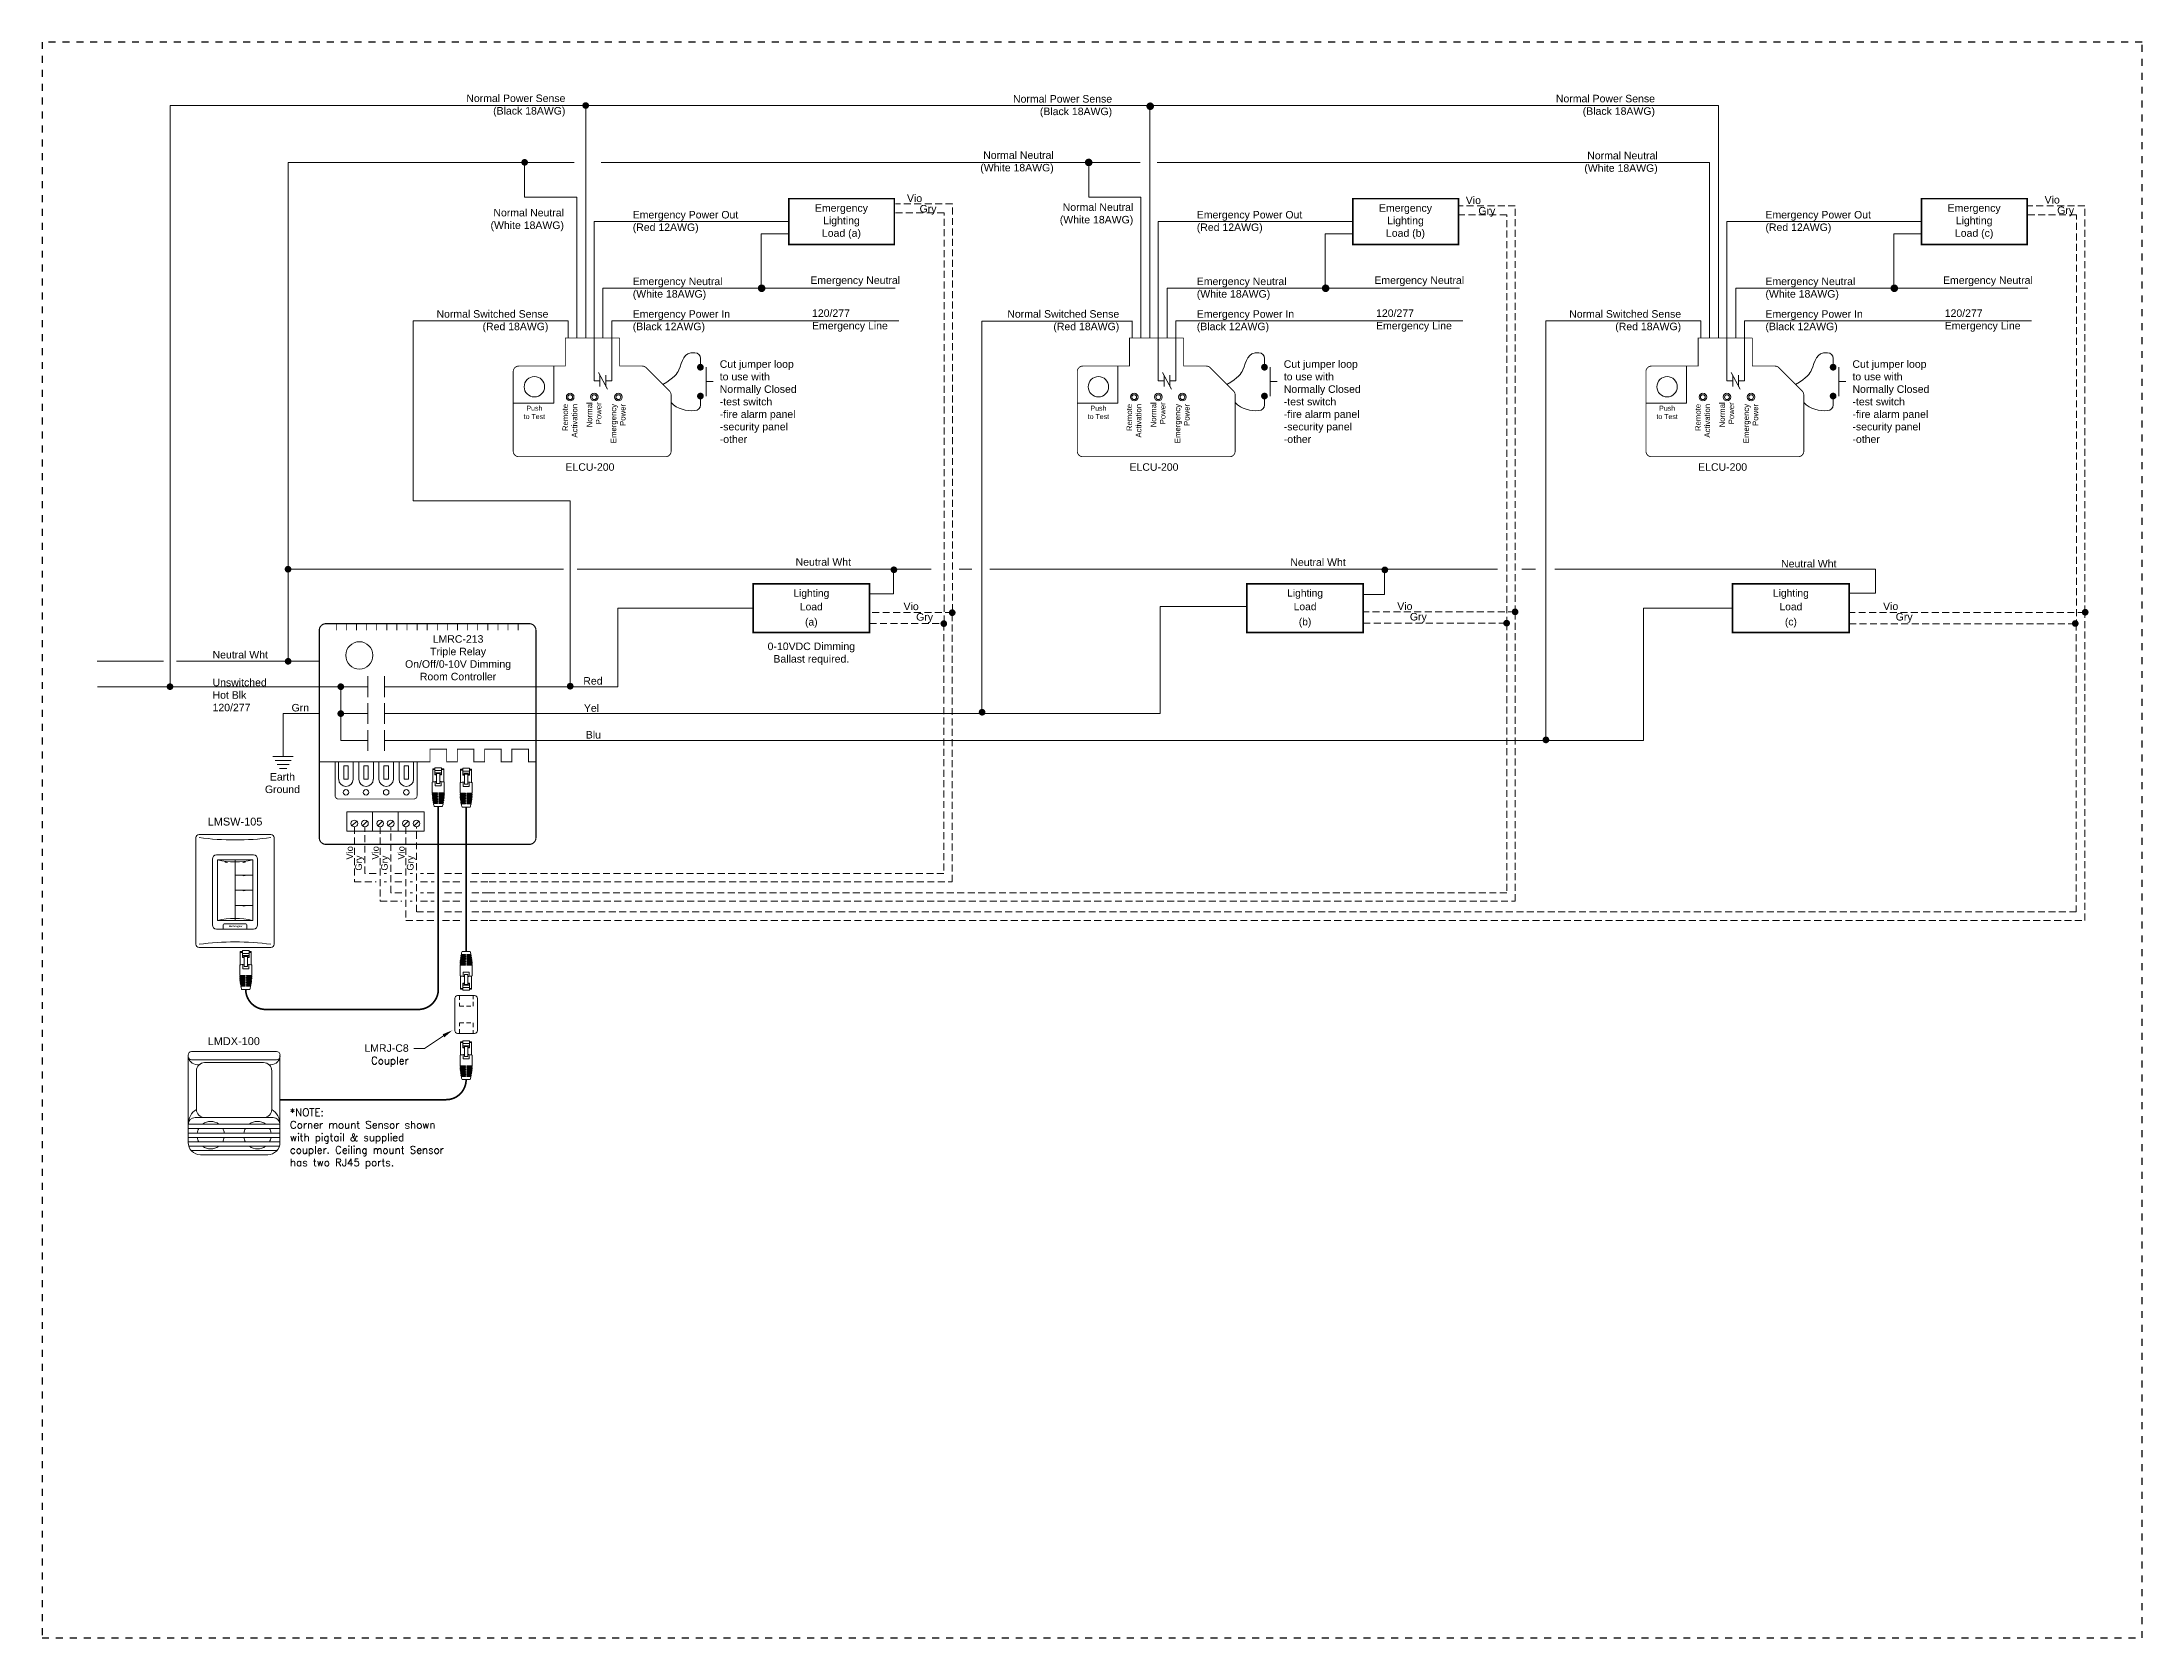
# Model space of a CAD drawing. Header units: inches. Extents: x -60 to 2005, y -577 to 104.
# Drawn here: x 1043.7 to 1119.2, y -246.7 to -189.3 of the extents above; entities that cross this region are included whole.
import ezdxf
from ezdxf.enums import TextEntityAlignment as Align

# ---------------------------------------------------------------- set-up
doc = ezdxf.new("R2010")
doc.units = ezdxf.units.IN
doc.header["$MEASUREMENT"] = 0
doc.linetypes.add('Demo', pattern=[0.5, 0.25, -0.25])
doc.linetypes.add('HIDDEN', pattern=[0.375, 0.25, -0.125])
doc.layers.get('0').update_dxf_attribs({"lineweight": 5})
doc.layers.add('PS Borders', color=40, linetype='Demo', lineweight=5, plot=False)
for name, color, linetype, lineweight in [('WATTSTOPPER', 160, 'Continuous', 5), ('WS', 3, 'Continuous', 5), ('WS_DETAIL', 7, 'Continuous', 5), ('WS_LineVoltage', 1, 'Continuous', 5), ('WS_LowVoltage', 6, 'Continuous', 5), ('WS_Text', 7, 'Continuous', 5)]:
    doc.layers.add(name, color=color, linetype=linetype, lineweight=lineweight)
doc.styles.add('ARIAL', font='arial.ttf')

# ---------------------------------------------------------------- blocks, each defined once
blk = doc.blocks.new('A$C756910A1')
at = {"layer": 'WS_DETAIL'}
for p, q in [((0, 6.56), (0, 3.73)), ((0.15, 6.6), (0.15, 10.17)), ((0.15, 10.17), (0.73, 10.17)), ((0.73, 9.92), (0.15, 9.92)), ((0.73, 10.43), (0.73, 8.56)), ((0.73, 10.43), (2.51, 10.43)), ((2.51, 9.66), (0.73, 9.66)), ((2.51, 9.06), (0.73, 9.06)), ((0.73, 8.74), (1.17, 8.74)), ((0.73, 8.56), (1.17, 8.56)), ((0.81, 6.7), (0.81, 5.55)), ((1.17, 6.17), (1.17, 9.06)), ((1.17, 8.85), (2.06, 8.85)), ((1.17, 6.17), (2.06, 6.17)), ((2.06, 6.17), (2.06, 9.06)), ((2.06, 8.74), (2.51, 8.74)), ((2.51, 8.56), (2.06, 8.56)), ((2.42, 6.7), (2.42, 5.55)), ((2.51, 10.43), (2.51, 8.56)), ((3.08, 10.17), (2.51, 10.17)), ((3.08, 9.92), (2.51, 9.92)), ((3.08, 6.6), (3.08, 10.17)), ((3.23, 6.56), (3.23, 3.73)), ((0, 3.73), (1.43, 3.73)), ((0, 3.51), (1.43, 3.51)), ((0.01, 3.29), (1.43, 3.29)), ((0.02, 3.06), (1.43, 3.06)), ((0.03, 2.84), (1.43, 2.84)), ((0.05, 2.62), (1.43, 2.62)), ((0.07, 2.4), (1.43, 2.4)), ((0.09, 2.18), (1.43, 2.18)), ((0.12, 1.96), (1.43, 1.96)), ((0.15, 1.74), (1.43, 1.74)), ((0.18, 1.52), (1.43, 1.52)), ((0.22, 1.3), (1.43, 1.3)), ((0.26, 1.08), (1.43, 1.08)), ((0.31, 0.86), (1.43, 0.86)), ((0.81, 5.55), (2.42, 5.55)), ((0.89, 3.73), (0.89, 3.51)), ((0.89, 3.29), (0.89, 3.06)), ((0.89, 2.84), (0.89, 2.62)), ((0.89, 2.4), (0.89, 2.18)), ((0.89, 1.96), (0.89, 1.74)), ((0.89, 1.52), (0.89, 1.3)), ((0.89, 1.08), (0.89, 0.86)), ((1.43, 3.51), (1.43, 3.73)), ((1.43, 3.06), (1.43, 3.29)), ((1.43, 2.62), (1.43, 2.84)), ((1.43, 2.18), (1.43, 2.4)), ((1.43, 1.74), (1.43, 1.96)), ((1.43, 1.3), (1.43, 1.52)), ((1.43, 0.86), (1.43, 1.08)), ((1.8, 3.73), (3.23, 3.73)), ((1.8, 3.51), (1.8, 3.73)), ((1.8, 3.51), (3.23, 3.51)), ((1.8, 3.29), (3.23, 3.29)), ((1.8, 3.06), (1.8, 3.29)), ((1.8, 3.06), (3.22, 3.06)), ((1.8, 2.84), (3.2, 2.84)), ((1.8, 2.62), (1.8, 2.84)), ((1.8, 2.62), (3.19, 2.62)), ((1.8, 2.4), (3.17, 2.4)), ((1.8, 2.18), (1.8, 2.4)), ((1.8, 2.18), (3.14, 2.18)), ((1.8, 1.96), (3.12, 1.96)), ((1.8, 1.74), (1.8, 1.96)), ((1.8, 1.74), (3.09, 1.74)), ((1.8, 1.52), (3.05, 1.52)), ((1.8, 1.3), (1.8, 1.52)), ((1.8, 1.3), (3.01, 1.3)), ((1.8, 1.08), (2.97, 1.08)), ((1.8, 0.86), (1.8, 1.08)), ((1.8, 0.86), (2.92, 0.86)), ((2.34, 3.73), (2.34, 3.51)), ((2.34, 3.29), (2.34, 3.06)), ((2.34, 2.84), (2.34, 2.62)), ((2.34, 2.4), (2.34, 2.18)), ((2.34, 1.96), (2.34, 1.74)), ((2.34, 1.52), (2.34, 1.3)), ((2.34, 1.08), (2.34, 0.86)), ((2.69, 0), (0.52, 0))]:
    blk.add_line(p, q, dxfattribs=at)
for centre, radius, start, end in [((1.62, -0.58), 7.33, 93.502, 102.7411), ((1.62, -0.58), 7.33, 77.2589, 86.498), ((13.49, 3.73), 13.49, 180.937, 181.8742), ((13.49, 3.73), 13.49, 182.8119, 183.7504), ((13.49, 3.73), 13.49, 184.6899, 185.6307), ((13.49, 3.73), 13.49, 186.573, 187.5171), ((13.49, 3.73), 13.49, 188.4632, 189.4117), ((13.49, 3.73), 13.49, 190.3627, 191.3167), ((13.49, 3.73), 13.49, 192.2739, 196.0379), ((-10.25, 3.73), 13.49, 343.9621, 347.7261), ((-10.25, 3.73), 13.49, 348.6833, 349.6373), ((-10.25, 3.73), 13.49, 350.5883, 351.5368), ((-10.25, 3.73), 13.49, 352.4829, 353.427), ((-10.25, 3.73), 13.49, 354.3693, 355.3101), ((-10.25, 3.73), 13.49, 356.2496, 357.1881), ((-10.25, 3.73), 13.49, 358.1258, 359.063)]:
    blk.add_arc(centre, radius, start, end, dxfattribs=at)
blk = doc.blocks.new('RJ45')
at = {"layer": 'WS_DETAIL', "xscale": 1.117448685388325, "yscale": 1.117448685388325, "zscale": 1.117448685388325}
blk.add_blockref('A$C756910A1', (59.47, 150.68), dxfattribs=at)
blk = doc.blocks.new('A$C222B27AB')
at = {"const_width": 0.25}
blk.add_lwpolyline([(0.12, 11.27), (0.12, 1.12, 0.414214), (1.12, 0.12), (23.67, 0.12, 0.414214), (24.67, 1.12), (24.67, 11.27)], format="xyb", dxfattribs=at)
for points in [[(2.69, 6.06), (4.02, 6.06), (4.02, 10.08), (2.69, 10.08)], [(8.72, 6.06), (10.05, 6.06), (10.05, 10.08), (8.72, 10.08)], [(14.75, 6.06), (16.07, 6.06), (16.07, 10.08), (14.75, 10.08)], [(20.78, 6.06), (22.1, 6.06), (22.1, 10.08), (20.78, 10.08)]]:
    blk.add_lwpolyline(points, close=True)
at = {"layer": 'WS_DETAIL'}
for p, q in [((1.17, 11.27), (1.17, 6.06)), ((5.54, 6.06), (5.54, 11.27)), ((7.2, 11.27), (7.2, 6.06)), ((11.57, 6.06), (11.57, 11.27)), ((13.23, 11.27), (13.23, 6.06)), ((17.6, 6.06), (17.6, 11.27)), ((19.26, 11.27), (19.26, 6.06)), ((23.62, 6.06), (23.62, 11.27))]:
    blk.add_line(p, q, dxfattribs=at)
for centre in [(3.36, 2.11), (9.38, 2.11), (15.41, 2.11), (21.44, 2.11)]:
    blk.add_circle(centre, 0.82, dxfattribs=at)
for centre in [(3.36, 6.06), (9.38, 6.06), (15.41, 6.06), (21.44, 6.06)]:
    blk.add_arc(centre, 2.18, 180, 0, dxfattribs=at)
blk = doc.blocks.new('A$C2A821E27')
for p, q in [((1.27, 1.3), (2.43, 2.46)), ((3.84, 1.3), (5, 2.46))]:
    blk.add_line(p, q)
blk.add_lwpolyline([(0, 4.76), (6.27, 4.76), (6.27, 0), (0, 0)], close=True)
for centre in [(1.85, 1.88), (4.42, 1.88)]:
    blk.add_circle(centre, 0.82)
blk = doc.blocks.new('A$C6E7233CE')
at = {"layer": 'WATTSTOPPER', "color": 0, "linetype": 'HIDDEN'}
for p, q in [((0.61, 1.05), (0, 1.05)), ((0, 0.26), (0.61, 0.26)), ((0.61, 0.26), (0.61, 1.05)), ((1.58, 0.26), (1.58, 1.05)), ((1.58, 1.05), (2.18, 1.05)), ((2.18, 0.26), (1.58, 0.26))]:
    blk.add_line(p, q, dxfattribs=at)
at = {"layer": 'WATTSTOPPER', "color": 0}
for p, q in [((0, 0.26), (0, 1.05)), ((2.18, 0.26), (2.18, 1.05))]:
    blk.add_line(p, q, dxfattribs=at)
for points in [[(0, 1.05), (0, 1.14, -0.414214), (0.16, 1.3), (2.02, 1.3, -0.414214), (2.18, 1.14), (2.18, 1.05)], [(2.18, 0.26), (2.18, 0.16, -0.414214), (2.02, 0), (0.16, 0, -0.414214), (0, 0.16), (0, 0.26)]]:
    blk.add_lwpolyline(points, format="xyb", dxfattribs=at)
blk = doc.blocks.new('A$C017659A6')
for p, q in [((0, 0.245), (0.409, 0.245)), ((0.044, 0.16), (0.365, 0.16)), ((0.082, 0.085), (0.326, 0.085)), ((0.129, 0), (0.28, 0))]:
    blk.add_line(p, q)
blk = doc.blocks.new('*U250')
for p, q in [((-6.5, 20.13), (-6.5, 1.18)), ((-5.32, 21.31), (5.32, 21.31)), ((-5.07, 2.44), (-5.07, 19.89)), ((-5.07, 19.89), (5.07, 19.89)), ((-2.87, 19.29), (-2.87, 19.19)), ((-2.2, 19.29), (-2.87, 19.29)), ((-2.2, 19.29), (-2.2, 19.19)), ((0, 19.29), (0, 19.89)), ((0, 19.29), (0, 3.04)), ((2.2, 19.29), (2.2, 19.19)), ((2.2, 19.29), (2.87, 19.29)), ((2.87, 19.29), (2.87, 19.19)), ((5.07, 19.89), (5.07, 2.44)), ((6.5, 20.13), (6.5, 1.18)), ((0, 15.52), (5.07, 15.52)), ((2.2, 15.52), (2.2, 15.42)), ((2.87, 15.52), (2.87, 15.42)), ((0, 11.16), (5.07, 11.16)), ((0, 6.8), (5.07, 6.8)), ((2.2, 11.16), (2.2, 11.06)), ((2.2, 6.8), (2.2, 6.7)), ((2.87, 11.16), (2.87, 11.06)), ((2.87, 6.8), (2.87, 6.7)), ((5.32, 0), (-5.32, 0)), ((5.07, 2.44), (-5.07, 2.44)), ((-3.38, 1.24), (-3.38, 0)), ((3.14, 1.48), (-3.14, 1.48)), ((0, 3.04), (0, 2.44)), ((3.38, 1.24), (3.38, 0))]:
    blk.add_line(p, q)
for centre, radius, start, end in [((-5.32, 20.13), 1.18, 90, 180), ((0, 41.25), 21.96, 256.64818, 283.35182), ((-2.54, 19.73), 0.639, 238.6629, 301.3371), ((2.54, 19.73), 0.639, 238.6629, 301.3371), ((5.32, 20.13), 1.18, 0, 90), ((2.54, 15.96), 0.639, 238.6629, 301.3371), ((2.54, 11.6), 0.639, 238.6629, 301.3371), ((2.54, 7.24), 0.639, 238.6629, 301.3371), ((-5.32, 1.18), 1.18, 180, 270), ((0, -18.92), 21.96, 76.64818, 103.35182), ((-3.14, 1.24), 0.239, 90, 180), ((3.14, 1.24), 0.239, 0, 90), ((5.32, 1.18), 1.18, 270, 0)]:
    blk.add_arc(centre, radius, start, end)
at = {"style": 'ARIAL'}
for s, insert, char_height, width, attachment_point in [('LMSW-105', (0, 32.02), 2.25, 40.9705, 2), ('{\\fArial|b1|i1|c0|p34;Wattstopper}', (-1.79, 1.04), 0.4798, 3.7953, 1)]:
    blk.add_mtext(s, dxfattribs=dict(at, insert=insert, char_height=char_height, width=width, attachment_point=attachment_point))

msp = doc.modelspace()

# ---------------------------------------------------------------- linework, layer by layer
for p, q in [((1049.098, -225.63), (1052.156, -225.63)), ((1048.977, -225.751), (1048.977, -225.803)), ((1048.978, -225.817), (1048.978, -228.895)), ((1052.156, -225.923), (1049.098, -225.923)), ((1049.274, -226.317), (1049.274, -227.705)), ((1051.687, -226.024), (1049.567, -226.024)), ((1051.98, -226.317), (1051.98, -227.705)), ((1052.275, -225.817), (1052.275, -228.895)), ((1052.276, -225.751), (1052.276, -225.803)), ((1052.275, -228.237), (1048.978, -228.237)), ((1052.275, -228.395), (1048.978, -228.395)), ((1052.275, -228.554), (1048.978, -228.554)), ((1052.275, -228.712), (1048.978, -228.712)), ((1052.031, -227.998), (1049.223, -227.998)), ((1052.275, -228.87), (1048.978, -228.87)), ((1052.255, -229.029), (1048.999, -229.029)), ((1052.164, -229.187), (1049.089, -229.187)), ((1051.837, -229.334), (1049.417, -229.334))]:
    msp.add_line(p, q)
for centre, radius, start, end in [((1049.098, -225.751), 0.121, 90, 180), ((1052.156, -225.751), 0.121, 0, 90), ((1049.098, -225.803), 0.121, 180, 270), ((1049.314, -225.762), 0.34, 189.33833, 280.31178), ((1049.567, -226.317), 0.293, 90, 180), ((1051.687, -226.317), 0.293, 0, 90), ((1051.94, -225.762), 0.34, 259.68822, 350.66167), ((1052.156, -225.803), 0.121, 270, 0), ((1049.61, -228.239), 0.632, 122.17907, 180.24228), ((1049.567, -227.705), 0.293, 180, 270), ((1051.687, -227.705), 0.293, 270, 0), ((1051.644, -228.239), 0.632, 359.75772, 57.82093), ((1049.223, -228.242), 0.244, 90, 180), ((1049.786, -228.631), 0.493, 151.37465, 170.93843), ((1049.786, -228.631), 0.493, 189.44431, 209.05661), ((1049.786, -228.631), 0.493, 53.19365, 126.80635), ((1049.786, -228.631), 0.493, 330.94339, 350.55569), ((1049.786, -228.631), 0.493, 9.06157, 28.62535), ((1051.467, -228.631), 0.493, 151.37465, 170.93843), ((1051.467, -228.631), 0.493, 189.44431, 209.05661), ((1051.467, -228.631), 0.493, 53.19365, 126.80635), ((1051.467, -228.631), 0.493, 330.94339, 350.55569), ((1051.467, -228.631), 0.493, 9.06157, 28.62535), ((1052.031, -228.242), 0.244, 0, 90), ((1049.417, -228.895), 0.439, 180, 270), ((1049.786, -228.631), 0.493, 233.8289, 306.1711), ((1051.467, -228.631), 0.493, 233.8289, 306.1711), ((1051.837, -228.895), 0.439, 270, 0)]:
    msp.add_arc(centre, radius, start, end)
at = {"layer": 'PS Borders', "lineweight": -3}
msp.add_lwpolyline([(1043.722, -246.701), (1119.208, -246.701), (1119.208, -189.346), (1043.722, -189.346)], close=True, dxfattribs=at)
at = {"layer": 'WS', "const_width": 0.06}
for points in [[(1051.045, -223.393, 0.038624), (1051.053, -223.503, 0.369675), (1051.765, -224.113), (1057.247, -224.113, 0.414214), (1057.967, -223.393), (1057.967, -216.824)], [(1058.967, -226.636), (1058.967, -226.636, -0.414214), (1058.247, -227.356), (1052.275, -227.356)]]:
    msp.add_lwpolyline(points, format="xyb", dxfattribs=at)
msp.add_lwpolyline([(1058.967, -216.841), (1058.967, -222.026)], dxfattribs=at)
at = {"layer": 'WS_DETAIL'}
for p, q in [((1062.632, -199.984), (1062.632, -199.366)), ((1063.779, -201.522), (1063.57, -201.522)), ((1063.725, -201.218), (1064.045, -201.826)), ((1063.779, -201.723), (1063.779, -201.321)), ((1063.991, -201.321), (1063.991, -201.723)), ((1064.203, -201.522), (1063.991, -201.522)), ((1084.054, -201.522), (1083.845, -201.522)), ((1084, -201.218), (1084.32, -201.826)), ((1084.054, -201.723), (1084.054, -201.321)), ((1084.266, -201.321), (1084.266, -201.723)), ((1084.478, -201.522), (1084.266, -201.522)), ((1104.495, -201.522), (1104.286, -201.522)), ((1104.441, -201.218), (1104.761, -201.826)), ((1104.495, -201.723), (1104.495, -201.321)), ((1104.706, -201.321), (1104.706, -201.723)), ((1104.919, -201.522), (1104.706, -201.522)), ((1055.435, -212.141), (1055.435, -212.887)), ((1055.435, -212.141), (1055.435, -212.887)), ((1056.029, -212.141), (1056.029, -212.887)), ((1056.029, -212.141), (1056.029, -212.887)), ((1055.435, -213.109), (1055.435, -213.854)), ((1055.435, -213.109), (1055.435, -213.854)), ((1056.029, -213.109), (1056.029, -213.854)), ((1056.029, -213.109), (1056.029, -213.854)), ((1055.435, -214.076), (1055.435, -214.822)), ((1055.435, -214.076), (1055.435, -214.822)), ((1056.029, -214.076), (1056.029, -214.822)), ((1056.029, -214.076), (1056.029, -214.822)), ((1049.255, -221.769), (1049.255, -217.939)), ((1049.37, -217.823), (1051.952, -217.823)), ((1052.068, -217.939), (1052.068, -221.769)), ((1049.37, -221.884), (1051.952, -221.884))]:
    msp.add_line(p, q, dxfattribs=at)
at = {"layer": 'WS_DETAIL', "color": 7}
for p, q in [((1067.39, -200.714), (1067.39, -201.033)), ((1087.665, -200.714), (1087.665, -201.033)), ((1108.106, -200.714), (1108.106, -201.033)), ((1062.121, -202.32), (1062.121, -200.992)), ((1067.6, -201.033), (1067.6, -202.07)), ((1082.396, -202.32), (1082.396, -200.992)), ((1087.875, -201.033), (1087.875, -202.07)), ((1102.837, -202.32), (1102.837, -200.992)), ((1108.316, -201.033), (1108.316, -202.07)), ((1067.39, -202.07), (1067.39, -202.39)), ((1067.851, -201.552), (1067.6, -201.552)), ((1087.665, -202.07), (1087.665, -202.39)), ((1088.126, -201.552), (1087.875, -201.552)), ((1108.106, -202.07), (1108.106, -202.39)), ((1108.567, -201.552), (1108.316, -201.552)), ((1060.66, -202.32), (1062.121, -202.32)), ((1080.935, -202.32), (1082.396, -202.32)), ((1101.376, -202.32), (1102.837, -202.32))]:
    msp.add_line(p, q, dxfattribs=at)
at = {"layer": 'WS_DETAIL', "color": 7, "linetype": 'Continuous', "const_width": 0.0568}
for points in [[(1070.563, -196.626), (1074.36, -196.626), (1074.36, -194.975), (1070.563, -194.975)], [(1090.838, -196.626), (1094.635, -196.626), (1094.635, -194.975), (1090.838, -194.975)], [(1111.279, -196.626), (1115.076, -196.626), (1115.076, -194.975), (1111.279, -194.975)]]:
    msp.add_lwpolyline(points, close=True, dxfattribs=at)
at = {"layer": 'WS_DETAIL', "linetype": 'Continuous', "const_width": 0.03}
for points in [[(1064.485, -199.984), (1064.485, -200.992), (1065.3, -200.992, -0.199289), (1065.441, -201.051), (1066.277, -201.89, -0.198535), (1066.336, -202.031), (1066.336, -204.05, -0.414214), (1066.136, -204.25), (1060.86, -204.25, -0.414214), (1060.66, -204.05), (1060.66, -203.894)], [(1060.66, -203.894), (1060.66, -201.192, -0.414214), (1060.86, -200.992), (1062.535, -200.992), (1062.535, -199.984), (1063.418, -199.984), (1064.485, -199.984)], [(1084.76, -199.984), (1084.76, -200.992), (1085.575, -200.992, -0.199289), (1085.716, -201.051), (1086.552, -201.89, -0.198535), (1086.611, -202.031), (1086.611, -204.05, -0.414214), (1086.411, -204.25), (1081.135, -204.25, -0.414214), (1080.935, -204.05), (1080.935, -203.894)], [(1080.935, -203.894), (1080.935, -201.192, -0.414214), (1081.135, -200.992), (1082.81, -200.992), (1082.81, -199.984), (1083.693, -199.984), (1084.76, -199.984)], [(1105.2, -199.984), (1105.2, -200.992), (1106.016, -200.992, -0.199289), (1106.157, -201.051), (1106.993, -201.89, -0.198535), (1107.051, -202.031), (1107.051, -204.05, -0.414214), (1106.851, -204.25), (1101.576, -204.25, -0.414214), (1101.376, -204.05), (1101.376, -203.894)], [(1101.376, -203.894), (1101.376, -201.192, -0.414214), (1101.576, -200.992), (1103.251, -200.992), (1103.251, -199.984), (1104.133, -199.984), (1105.2, -199.984)]]:
    msp.add_lwpolyline(points, format="xyb", dxfattribs=at)
at = {"layer": 'WS_DETAIL', "color": 7, "linetype": 'Continuous', "const_width": 0.121}
for points in [[(1067.329, -201.033, -1), (1067.45, -201.033, -1)], [(1087.604, -201.033, -1), (1087.725, -201.033, -1)], [(1108.045, -201.033, -1), (1108.166, -201.033, -1)], [(1067.329, -202.07, 1), (1067.45, -202.07, 1)], [(1087.604, -202.07, 1), (1087.725, -202.07, 1)], [(1108.045, -202.07, 1), (1108.166, -202.07, 1)]]:
    msp.add_lwpolyline(points, format="xyb", close=True, dxfattribs=at)
at = {"layer": 'WS_DETAIL', "linetype": 'Continuous', "const_width": 0.06}
for points in [[(1073.47, -210.567), (1073.47, -208.822), (1069.282, -208.822), (1069.282, -210.567)], [(1091.218, -210.561), (1091.218, -208.815), (1087.03, -208.815), (1087.03, -210.561)], [(1104.493, -210.563), (1108.681, -210.563), (1108.681, -208.818), (1104.493, -208.818)]]:
    msp.add_lwpolyline(points, close=True, dxfattribs=at)
at = {"layer": 'WS_DETAIL', "const_width": 0.0412}
msp.add_lwpolyline([(1057.572, -210.249), (1061.237, -210.249, -0.414214), (1061.477, -210.489), (1061.477, -217.941, -0.414214), (1061.237, -218.181), (1053.928, -218.181, -0.414214), (1053.688, -217.941), (1053.688, -210.489, -0.414214), (1053.928, -210.249), (1057.572, -210.249)], format="xyb", dxfattribs=at)
at = {"layer": 'WS_DETAIL', "const_width": 0.03}
for points in [[(1054.3, -210.491), (1054.3, -210.249)], [(1054.663, -210.491), (1054.663, -210.249)], [(1055.026, -210.491), (1055.026, -210.249)], [(1055.39, -210.491), (1055.39, -210.249)], [(1055.753, -210.491), (1055.753, -210.249)], [(1056.116, -210.491), (1056.116, -210.249)], [(1056.479, -210.491), (1056.479, -210.249)], [(1056.842, -210.491), (1056.842, -210.249)], [(1057.205, -210.491), (1057.205, -210.249)], [(1057.568, -210.491), (1057.568, -210.249)], [(1057.931, -210.491), (1057.931, -210.249)], [(1058.294, -210.491), (1058.294, -210.249)], [(1058.657, -210.491), (1058.657, -210.249)], [(1059.02, -210.491), (1059.02, -210.249)], [(1059.383, -210.491), (1059.383, -210.249)], [(1059.746, -210.491), (1059.746, -210.249)], [(1060.11, -210.491), (1060.11, -210.249)], [(1060.473, -210.491), (1060.473, -210.249)], [(1060.836, -210.491), (1060.836, -210.249)], [(1061.477, -215.213), (1061.208, -215.213), (1061.208, -214.758), (1060.613, -214.758), (1060.613, -215.213), (1060.227, -215.213), (1060.227, -214.758), (1059.632, -214.758), (1059.632, -215.213), (1059.246, -215.213), (1059.246, -214.758), (1058.651, -214.758), (1058.651, -215.213), (1058.265, -215.213), (1058.265, -214.758), (1057.67, -214.758), (1057.67, -215.213), (1053.688, -215.213)]]:
    msp.add_lwpolyline(points, dxfattribs=at)
at = {"layer": 'WS_DETAIL'}
for points in [[(1055.13, -211.887), (1055.033, -211.877), (1054.943, -211.848), (1054.861, -211.802), (1054.789, -211.741), (1054.729, -211.666), (1054.684, -211.58), (1054.656, -211.484), (1054.646, -211.381), (1054.646, -211.381), (1054.656, -211.284), (1054.684, -211.194), (1054.729, -211.111), (1054.789, -211.04), (1054.861, -210.98), (1054.943, -210.935), (1055.033, -210.906), (1055.13, -210.897), (1055.13, -210.897), (1055.227, -210.906), (1055.317, -210.935), (1055.399, -210.98), (1055.471, -211.04), (1055.531, -211.111), (1055.576, -211.194), (1055.604, -211.284), (1055.614, -211.381), (1055.614, -211.381), (1055.604, -211.484), (1055.576, -211.58), (1055.531, -211.666), (1055.471, -211.741), (1055.399, -211.802), (1055.317, -211.848), (1055.227, -211.877), (1055.13, -211.887), (1055.13, -211.887), (1055.13, -211.887)], [(1053.688, -213.478), (1052.389, -213.478), (1052.389, -215.019)], [(1058.154, -225.059), (1057.469, -225.52), (1057.091, -225.52)]]:
    msp.add_lwpolyline(points, dxfattribs=at)
at = {"layer": 'WS_DETAIL', "color": 7}
for centre in [(1061.421, -201.735), (1081.696, -201.735), (1102.137, -201.735)]:
    msp.add_circle(centre, 0.367, dxfattribs=at)
at = {"layer": 'WS_DETAIL'}
for centre, radius in [((1062.707, -202.108), 0.137), ((1062.707, -202.108), 0.0865), ((1063.574, -202.108), 0.137), ((1063.574, -202.108), 0.0865), ((1064.44, -202.108), 0.137), ((1064.44, -202.108), 0.0865), ((1082.982, -202.108), 0.137), ((1082.982, -202.108), 0.0865), ((1083.849, -202.108), 0.137), ((1083.849, -202.108), 0.0865), ((1084.715, -202.108), 0.137), ((1084.715, -202.108), 0.0865), ((1103.423, -202.108), 0.137), ((1103.423, -202.108), 0.0865), ((1104.289, -202.108), 0.137), ((1104.289, -202.108), 0.0865), ((1105.156, -202.108), 0.137), ((1105.156, -202.108), 0.0865)]:
    msp.add_circle(centre, radius, dxfattribs=at)
at = {"layer": 'WS_DETAIL', "color": 7}
for centre, start, end in [((1067.188, -200.714), 0, 90), ((1087.463, -200.714), 0, 90), ((1107.904, -200.714), 0, 90), ((1067.188, -202.39), 270, 0), ((1087.463, -202.39), 270, 0), ((1107.904, -202.39), 270, 0)]:
    msp.add_arc(centre, 0.202, start, end, dxfattribs=at)
at = {"layer": 'WS_DETAIL'}
for centre, radius, start, end in [((1049.37, -217.939), 0.115, 90, 180), ((1050.661, -207.779), 10.242, 262.75705, 277.24295), ((1051.952, -217.939), 0.115, 0, 90), ((1049.37, -221.769), 0.115, 180, 270), ((1050.661, -231.929), 10.242, 82.75705, 97.24295), ((1051.952, -221.769), 0.115, 270, 0)]:
    msp.add_arc(centre, radius, start, end, dxfattribs=at)
at = {"layer": 'WS_DETAIL', "color": 7}
for points in [[(1066.039, -201.651), (1066.455, -201.411), (1066.733, -201.003), (1066.771, -200.48), (1067.188, -200.512)], [(1086.314, -201.651), (1086.73, -201.411), (1087.008, -201.003), (1087.046, -200.48), (1087.463, -200.512)], [(1106.755, -201.651), (1107.171, -201.411), (1107.449, -201.003), (1107.487, -200.48), (1107.904, -200.512)]]:
    msp.add_open_spline(points, degree=3, knots=[0, 0, 0, 0, 0.853506, 2.600202, 2.600202, 2.600202, 2.600202], dxfattribs=at)
for points in [[(1066.336, -202.301), (1066.564, -202.544), (1066.887, -202.61), (1067.188, -202.592)], [(1086.611, -202.301), (1086.839, -202.544), (1087.162, -202.61), (1087.463, -202.592)], [(1107.051, -202.301), (1107.28, -202.544), (1107.603, -202.61), (1107.904, -202.592)]]:
    msp.add_open_spline(points, degree=3, dxfattribs=at)
at = {"layer": 'WS_DETAIL'}
msp.add_solid([(1058.187, -225.113), (1058.121, -225.006), (1058.476, -224.861)], dxfattribs=at)
at = {"layer": 'WS_LineVoltage'}
for p, q in [((1048.326, -191.628), (1048.326, -212.502)), ((1103.981, -191.628), (1048.326, -191.628)), ((1063.265, -199.984), (1063.265, -191.628)), ((1083.54, -199.984), (1083.54, -191.654)), ((1103.981, -199.984), (1103.981, -191.628)), ((1052.567, -193.671), (1052.567, -211.602)), ((1052.567, -193.671), (1062.855, -193.671)), ((1061.071, -194.916), (1061.071, -193.671)), ((1063.816, -193.671), (1083.201, -193.671)), ((1081.346, -194.916), (1081.346, -193.671)), ((1083.81, -193.671), (1103.665, -193.671)), ((1103.665, -199.984), (1103.665, -193.671)), ((1062.949, -194.916), (1061.071, -194.916)), ((1062.949, -199.984), (1062.949, -194.916)), ((1083.224, -194.916), (1081.346, -194.916)), ((1083.224, -199.984), (1083.224, -194.916)), ((1070.563, -195.801), (1063.57, -195.801)), ((1063.57, -201.522), (1063.57, -195.801)), ((1070.563, -196.245), (1069.572, -196.245)), ((1069.572, -196.245), (1069.572, -198.196)), ((1090.838, -195.801), (1083.845, -195.801)), ((1083.845, -201.522), (1083.845, -195.801)), ((1090.838, -196.245), (1089.847, -196.245)), ((1089.847, -196.245), (1089.847, -198.196)), ((1111.279, -195.801), (1104.286, -195.801)), ((1104.286, -201.522), (1104.286, -195.801)), ((1111.279, -196.245), (1110.288, -196.245)), ((1110.288, -196.245), (1110.288, -198.196)), ((1062.949, -199.984), (1062.949, -198.196)), ((1063.887, -199.984), (1063.887, -198.196)), ((1074.394, -198.196), (1063.887, -198.196)), ((1084.162, -199.984), (1084.162, -198.196)), ((1094.669, -198.196), (1084.162, -198.196)), ((1115.109, -198.196), (1104.602, -198.196)), ((1104.602, -199.984), (1104.602, -198.196)), ((1074.519, -199.366), (1064.203, -199.366)), ((1064.203, -201.522), (1064.203, -199.366)), ((1082.907, -199.984), (1082.907, -199.366)), ((1094.794, -199.366), (1084.478, -199.366)), ((1084.478, -201.522), (1084.478, -199.366)), ((1103.348, -199.984), (1103.348, -199.366)), ((1115.235, -199.366), (1104.919, -199.366)), ((1104.919, -201.522), (1104.919, -199.366)), ((1062.469, -208.29), (1052.567, -208.29)), ((1075.68, -208.29), (1062.964, -208.29)), ((1074.33, -209.179), (1074.33, -208.317)), ((1077.15, -208.29), (1076.695, -208.29)), ((1096.045, -208.29), (1077.797, -208.29)), ((1091.973, -208.257), (1091.973, -209.2)), ((1097.412, -208.29), (1096.913, -208.29)), ((1109.629, -208.29), (1098.106, -208.29)), ((1109.629, -208.285), (1109.629, -209.155)), ((1073.487, -209.179), (1074.33, -209.179)), ((1091.973, -209.2), (1091.221, -209.2)), ((1101.287, -209.694), (1104.493, -209.694)), ((1109.629, -209.155), (1108.681, -209.155))]:
    msp.add_line(p, q, dxfattribs=at)
at = {"layer": 'WS_LineVoltage', "const_width": 0.12}
for points in [[(1063.205, -191.628, 1), (1063.325, -191.628, 1)], [(1061.011, -193.671, 1), (1061.131, -193.671, 1)], [(1052.507, -208.293, 1), (1052.627, -208.293, 1)], [(1074.283, -208.313, 1), (1074.403, -208.313, 1)], [(1091.931, -208.315, 1), (1092.051, -208.315, 1)], [(1052.507, -211.602, 1), (1052.627, -211.602, 1)], [(1048.263, -212.514, 1), (1048.383, -212.514, 1)], [(1054.401, -212.514, 1), (1054.521, -212.514, 1)], [(1062.648, -212.496, 1), (1062.768, -212.496, 1)], [(1054.401, -213.481, 1), (1054.521, -213.481, 1)], [(1077.455, -213.432, 1), (1077.575, -213.432, 1)], [(1097.721, -214.426, 1), (1097.841, -214.426, 1)]]:
    msp.add_lwpolyline(points, format="xyb", close=True, dxfattribs=at)
at = {"layer": 'WS_LineVoltage', "linetype": 'Continuous', "const_width": 0.136}
for points in [[(1083.489, -191.654, 1), (1083.625, -191.654, 1)], [(1081.279, -193.673, 1), (1081.414, -193.673, 1)], [(1069.521, -198.196, 1), (1069.657, -198.196, 1)], [(1089.796, -198.196, 1), (1089.932, -198.196, 1)]]:
    msp.add_lwpolyline(points, format="xyb", close=True, dxfattribs=at)
at = {"layer": 'WS_LineVoltage', "color": 7, "linetype": 'Continuous', "const_width": 0.136}
msp.add_lwpolyline([(1110.237, -198.196, 1), (1110.372, -198.196, 1)], format="xyb", close=True, dxfattribs=at)
at = {"layer": 'WS_LineVoltage'}
for points in [[(1062.711, -212.509), (1062.711, -205.84), (1057.064, -205.84), (1057.064, -199.366), (1062.632, -199.366)], [(1077.506, -213.41), (1077.506, -213.41), (1077.506, -213.41), (1077.506, -199.377), (1082.907, -199.377)], [(1097.78, -214.449), (1097.78, -203.947), (1097.78, -203.947), (1097.78, -199.366), (1103.348, -199.366)], [(1087.024, -209.637), (1083.919, -209.637), (1083.919, -213.481), (1056.029, -213.481)], [(1069.282, -209.694), (1064.416, -209.694), (1064.416, -212.514), (1056.029, -212.514)], [(1101.287, -209.694), (1101.287, -214.449), (1056.029, -214.449)], [(1048.088, -211.602), (1045.705, -211.602)], [(1053.688, -211.602), (1048.553, -211.602)], [(1055.435, -212.514), (1045.72, -212.514)], [(1055.435, -213.481), (1054.461, -213.481), (1054.461, -212.514)], [(1055.435, -214.449), (1054.461, -214.449), (1054.461, -213.481)]]:
    msp.add_lwpolyline(points, dxfattribs=at)
at = {"layer": 'WS_LowVoltage', "linetype": 'HIDDEN'}
for p, q in [((1076.452, -195.158), (1074.399, -195.158)), ((1076.15, -195.482), (1074.399, -195.482)), ((1076.15, -210.2), (1076.15, -195.482)), ((1076.452, -209.797), (1076.452, -195.158)), ((1096.679, -195.231), (1094.635, -195.231)), ((1096.679, -209.842), (1096.679, -195.231)), ((1117.157, -195.231), (1115.113, -195.231)), ((1117.157, -209.846), (1117.157, -195.231)), ((1096.372, -195.555), (1094.635, -195.555)), ((1096.372, -210.249), (1096.372, -195.555)), ((1116.85, -195.555), (1115.113, -195.555)), ((1116.85, -210.349), (1116.85, -195.555))]:
    msp.add_line(p, q, dxfattribs=at)
for points in [[(1059.792, -220.22), (1096.676, -220.22), (1096.676, -209.823), (1091.218, -209.823)], [(1059.796, -219.53), (1076.441, -219.53), (1076.441, -209.844), (1073.47, -209.844)], [(1059.797, -220.911), (1117.149, -220.911), (1117.149, -209.846), (1108.681, -209.846)], [(1091.218, -210.227), (1096.373, -210.227), (1096.373, -219.918), (1059.796, -219.918)], [(1073.47, -210.248), (1076.138, -210.248), (1076.138, -219.228), (1059.796, -219.228)], [(1108.681, -210.25), (1116.846, -210.25), (1116.846, -220.608), (1059.804, -220.608)], [(1054.949, -217.553), (1054.949, -219.53), (1055.728, -219.53)], [(1055.728, -219.228), (1055.328, -219.228), (1055.328, -217.553)], [(1055.876, -217.553), (1055.876, -220.22), (1056.655, -220.22)], [(1056.655, -219.918), (1056.255, -219.918), (1056.255, -217.553)], [(1056.803, -217.553), (1056.803, -220.911), (1057.815, -220.911)], [(1057.815, -220.608), (1057.182, -220.608), (1057.182, -217.553)], [(1056.107, -219.228), (1056.024, -219.228)], [(1056.024, -219.53), (1056.107, -219.53)], [(1056.659, -219.228), (1056.403, -219.228)], [(1056.403, -219.53), (1056.655, -219.53)], [(1056.951, -219.53), (1057.034, -219.53)], [(1057.034, -219.228), (1056.954, -219.228)], [(1057.815, -219.228), (1057.33, -219.228)], [(1057.33, -219.53), (1057.815, -219.53)], [(1058.815, -219.228), (1058.118, -219.228)], [(1058.118, -219.53), (1058.815, -219.53)], [(1059.796, -219.228), (1059.118, -219.228)], [(1059.118, -219.53), (1059.796, -219.53)], [(1057.034, -219.918), (1056.951, -219.918)], [(1056.951, -220.22), (1057.033, -220.22)], [(1057.329, -220.22), (1057.815, -220.22)], [(1057.815, -219.918), (1057.33, -219.918)], [(1058.815, -219.918), (1058.118, -219.918)], [(1058.118, -220.22), (1058.815, -220.22)], [(1059.796, -219.918), (1059.118, -219.918)], [(1059.118, -220.22), (1059.796, -220.22)], [(1058.815, -220.608), (1058.118, -220.608)], [(1058.118, -220.911), (1058.815, -220.911)], [(1059.796, -220.608), (1059.118, -220.608)], [(1059.118, -220.911), (1059.796, -220.911)]]:
    msp.add_lwpolyline(points, dxfattribs=at)
at = {"layer": 'WS_LowVoltage', "const_width": 0.12}
for points in [[(1076.38, -209.854, 1), (1076.5, -209.854, 1)], [(1096.614, -209.825, 1), (1096.734, -209.825, 1)], [(1117.106, -209.838, 1), (1117.226, -209.838, 1)], [(1076.078, -210.248, 1), (1076.198, -210.248, 1)], [(1096.309, -210.231, 1), (1096.429, -210.231, 1)], [(1116.748, -210.243, 1), (1116.868, -210.243, 1)]]:
    msp.add_lwpolyline(points, format="xyb", close=True, dxfattribs=at)

# ---------------------------------------------------------------- block references
at = {"xscale": 0.125, "yscale": 0.125, "zscale": 0.125}
msp.add_blockref('*U250', (1050.661, -221.224), dxfattribs=at)
at = {"layer": 'WS_DETAIL'}
for name, p, xscale, yscale, zscale in [('A$C017659A6', (1052.025, -215.456), 1.78198237229644, 1.78198237229644, 1.78198237229644), ('A$C222B27AB', (1054.244, -216.565), 0.12, 0.12, 0.12), ('RJ45', (1050.614, -234.906), 0.12, 0.12, 0.12), ('RJ45', (1051.614, -234.924), 0.12, 0.12, 0.12), ('A$C2A821E27', (1054.675, -217.71), 0.1478686080562289, 0.1478686080562289, 0.1478686080562289), ('A$C2A821E27', (1055.602, -217.71), 0.1478686080562289, 0.1478686080562289, 0.1478686080562289), ('A$C2A821E27', (1056.529, -217.71), 0.1478686080562289, 0.1478686080562289, 0.1478686080562289), ('RJ45', (1043.692, -241.475), 0.12, 0.12, 0.12), ('RJ45', (1051.614, -244.718), 0.12, 0.12, 0.12)]:
    msp.add_blockref(name, p, dxfattribs=dict(at, xscale=xscale, yscale=yscale, zscale=zscale))
for name, p, xscale, yscale, zscale, rotation in [('RJ45', (1051.614, -203.944), -0.12, 0.12, 0.12, 180), ('A$C6E7233CE', (1058.561, -223.614), 0.6240035216140392, 0.6240035216140392, 0.6240035216140392, 270)]:
    msp.add_blockref(name, p, dxfattribs=dict(at, xscale=xscale, yscale=yscale, zscale=zscale, rotation=rotation))

# ---------------------------------------------------------------- texts
at = {"insert": (1050.615, -225.112), "char_height": 0.2812, "width": 5.12131, "attachment_point": 2, "style": 'ARIAL'}
msp.add_mtext('LMDX-100', dxfattribs=at)
at = {"layer": 'WS_DETAIL', "style": 'ARIAL'}
for s, p in [('Lighting', (1071.376, -209.283)), ('Lighting', (1089.124, -209.277)), ('Lighting', (1106.587, -209.279)), ('Load', (1071.376, -209.772)), ('Load', (1089.124, -209.765)), ('Load', (1106.587, -209.767)), ('(a)', (1071.376, -210.316)), ('(b)', (1089.124, -210.31)), ('(c)', (1106.587, -210.312))]:
    msp.add_text(s, height=0.2638, dxfattribs=at).set_placement(p, align=Align.CENTER)
at = {"layer": 'WS_DETAIL', "color": 7, "style": 'ARIAL'}
for s, insert, char_height, width, attachment_point in [('Normal Power Sense\\P(Black 18AWG)', (1062.536, -191.233), 0.26989, 7.26951, 3), ('Normal Power Sense\\P(Black 18AWG)', (1082.188, -191.253), 0.26989, 7.26951, 3), ('Normal Power Sense\\P(Black 18AWG)', (1101.702, -191.243), 0.26989, 7.26951, 3), ('Normal Neutral\\P(White 18AWG)', (1080.089, -193.276), 0.26989, 7.26951, 3), ('Normal Neutral\\P(White 18AWG)', (1101.801, -193.29), 0.26989, 7.26951, 3), ('Normal Neutral\\P(White 18AWG)', (1062.483, -195.344), 0.26989, 7.26951, 3), ('Emergency Power Out\\P(Red 12AWG)', (1064.957, -195.417), 0.26989, 7.26951, 1), ('Normal Neutral\\P(White 18AWG)', (1082.947, -195.145), 0.26989, 7.26951, 3), ('Emergency Power Out\\P(Red 12AWG)', (1085.232, -195.417), 0.26989, 7.26951, 1), ('Emergency Power Out\\P(Red 12AWG)', (1105.673, -195.417), 0.26989, 7.26951, 1), ('Emergency Neutral', (1071.34, -197.946), 0.26989, 5.12217, 4), ('Emergency Neutral', (1091.615, -197.946), 0.26989, 5.12217, 4), ('Emergency Neutral', (1112.056, -197.946), 0.26989, 5.12217, 4), ('Emergency Neutral\\P(White 18AWG)', (1064.957, -197.812), 0.26989, 7.26951, 1), ('Emergency Neutral\\P(White 18AWG)', (1085.232, -197.812), 0.26989, 7.26951, 1), ('Emergency Neutral\\P(White 18AWG)', (1105.673, -197.812), 0.26989, 7.26951, 1), ('Normal Switched Sense\\P(Red 18AWG)', (1061.925, -198.983), 0.26989, 6.90095, 3), ('Emergency Power In\\P(Black 12AWG)', (1064.957, -198.983), 0.26989, 7.26951, 1), ('Normal Switched Sense\\P(Red 18AWG)', (1082.444, -198.983), 0.26989, 6.90095, 3), ('Emergency Power In\\P(Black 12AWG)', (1085.232, -198.983), 0.26989, 7.26951, 1), ('Normal Switched Sense\\P(Red 18AWG)', (1102.641, -198.983), 0.26989, 6.90095, 3), ('Emergency Power In\\P(Black 12AWG)', (1105.673, -198.983), 0.26989, 7.26951, 1), ('Cut jumper loop\\Pto use with\\PNormally Closed\\P-test switch\\P-fire alarm panel\\P-security panel\\P-other', (1068.084, -200.785), 0.26989, 8.03045, 1), ('Cut jumper loop\\Pto use with\\PNormally Closed\\P-test switch\\P-fire alarm panel\\P-security panel\\P-other', (1088.359, -200.785), 0.26989, 8.03045, 1), ('Cut jumper loop\\Pto use with\\PNormally Closed\\P-test switch\\P-fire alarm panel\\P-security panel\\P-other', (1108.8, -200.785), 0.26989, 8.03045, 1), ('Push\\Pto Test', (1061.421, -202.416), 0.1799, 7.26951, 2), ('Push\\Pto Test', (1081.696, -202.416), 0.1799, 7.26951, 2), ('Push\\Pto Test', (1102.137, -202.416), 0.1799, 7.26951, 2), ('ELCU-200', (1063.418, -204.485), 0.2699, 6.79077, 2), ('ELCU-200', (1083.693, -204.485), 0.2699, 6.79077, 2), ('ELCU-200', (1104.133, -204.485), 0.2699, 6.79077, 2)]:
    msp.add_mtext(s, dxfattribs=dict(at, insert=insert, char_height=char_height, width=width, attachment_point=attachment_point))
at = {"layer": 'WS_DETAIL', "color": 7, "char_height": 0.2699, "attachment_point": 5, "style": 'ARIAL'}
for s, insert in [('Emergency\\PLighting\\PLoad (a)', (1072.458, -195.801)), ('Emergency\\PLighting\\PLoad (b)', (1092.733, -195.801)), ('Emergency\\PLighting\\PLoad (c)', (1113.174, -195.801))]:
    msp.add_mtext(s, dxfattribs=dict(at, insert=insert))
at = {"layer": 'WS_DETAIL', "linetype": 'Continuous', "char_height": 0.27, "attachment_point": 4, "style": 'ARIAL'}
for s, insert, width in [('Vio', (1074.815, -194.962), 6.16099), ('Gry', (1075.267, -195.379), 6.16099), ('Vio', (1094.901, -195.035), 6.16099), ('Gry', (1095.353, -195.452), 6.16099), ('Vio', (1115.707, -195.018), 6.16099), ('Gry', (1116.159, -195.435), 6.16099), ('Neutral Wht', (1070.811, -208.033), 4.47708), ('Neutral Wht', (1088.594, -208.042), 4.47708), ('Neutral Wht', (1106.235, -208.093), 4.47708), ('Vio', (1109.902, -209.626), 6.16099), ('Gry', (1110.354, -210.042), 6.16099), ('Neutral Wht', (1049.852, -211.366), 4.47708), ('Unswitched\\PHot Blk\\P120/277', (1049.852, -212.814), 6.93133), ('Red', (1063.18, -212.307), 6.16099), ('Yel', (1063.201, -213.285), 6.16099), ('Blu', (1063.269, -214.244), 6.16099)]:
    msp.add_mtext(s, dxfattribs=dict(at, insert=insert, width=width))
at = {"layer": 'WS_DETAIL', "color": 7, "linetype": 'Continuous', "char_height": 0.26989, "width": 3.70222, "attachment_point": 4, "style": 'ARIAL'}
for insert in [(1071.401, -199.355), (1091.676, -199.355), (1112.117, -199.355)]:
    msp.add_mtext('120/277\\PEmergency Line', dxfattribs=dict(at, insert=insert))
at = {"layer": 'WS_DETAIL', "char_height": 0.2, "width": 6.43489, "attachment_point": 3, "rotation": 90, "style": 'ARIAL'}
for s, insert in [('Normal\\PPower', (1063.298, -202.294)), ('Normal\\PPower', (1083.573, -202.294)), ('Normal\\PPower', (1104.014, -202.294)), ('Remote\\PActivation', (1062.431, -202.351)), ('Emergency\\PPower', (1064.164, -202.351)), ('Remote\\PActivation', (1082.706, -202.351)), ('Emergency\\PPower', (1084.439, -202.351)), ('Remote\\PActivation', (1103.147, -202.351)), ('Emergency\\PPower', (1104.88, -202.351))]:
    msp.add_mtext(s, dxfattribs=dict(at, insert=insert))
at = {"layer": 'WS_DETAIL', "style": 'ARIAL'}
for s, insert, char_height, width, attachment_point in [('LMRC-213\\PTriple Relay \\POn/Off/0-10V Dimming \\PRoom Controller', (1058.677, -210.664), 0.26989, 5.65768, 2), ('Grn', (1052.693, -213.27), 0.2699, 4.23614, 4), ('Earth\\PGround', (1052.364, -215.979), 0.2699, 6.92856, 5), ('LMRJ-C8\\P{\\Fromans|c0;Coupler}', (1056.903, -225.366), 0.26989, 4.70965, 3), ('{\\Fromans|c0;*NOTE:\\PCorner mount Sensor shown with pigtail & supplied coupler. Ceiling mount Sensor has two RJ45 ports. }', (1052.636, -227.676), 0.27, 6.16804, 1)]:
    msp.add_mtext(s, dxfattribs=dict(at, insert=insert, char_height=char_height, width=width, attachment_point=attachment_point))
at = {"layer": 'WS_DETAIL', "insert": (1071.376, -210.928), "char_height": 0.27, "attachment_point": 2, "style": 'ARIAL'}
msp.add_mtext('0-10VDC Dimming\\PBallast required.', dxfattribs=at)
at = {"layer": 'WS_DETAIL', "linetype": 'Continuous', "char_height": 0.24, "width": 6.16099, "attachment_point": 4, "rotation": 90, "style": 'ARIAL'}
for s, insert in [('Vio', (1054.78, -218.729)), ('Gry', (1055.138, -219.124)), ('Vio', (1055.707, -218.729)), ('Gry', (1056.066, -219.124)), ('Vio', (1056.636, -218.729)), ('Gry', (1056.994, -219.124))]:
    msp.add_mtext(s, dxfattribs=dict(at, insert=insert))
at = {"layer": 'WS_Text', "linetype": 'Continuous', "char_height": 0.27, "width": 6.16099, "attachment_point": 4, "style": 'ARIAL'}
for s, insert in [('Vio', (1074.691, -209.63)), ('Vio', (1092.439, -209.624)), ('Gry', (1075.143, -210.047)), ('Gry', (1092.891, -210.04))]:
    msp.add_mtext(s, dxfattribs=dict(at, insert=insert))

doc.saveas('drawing.dxf')
